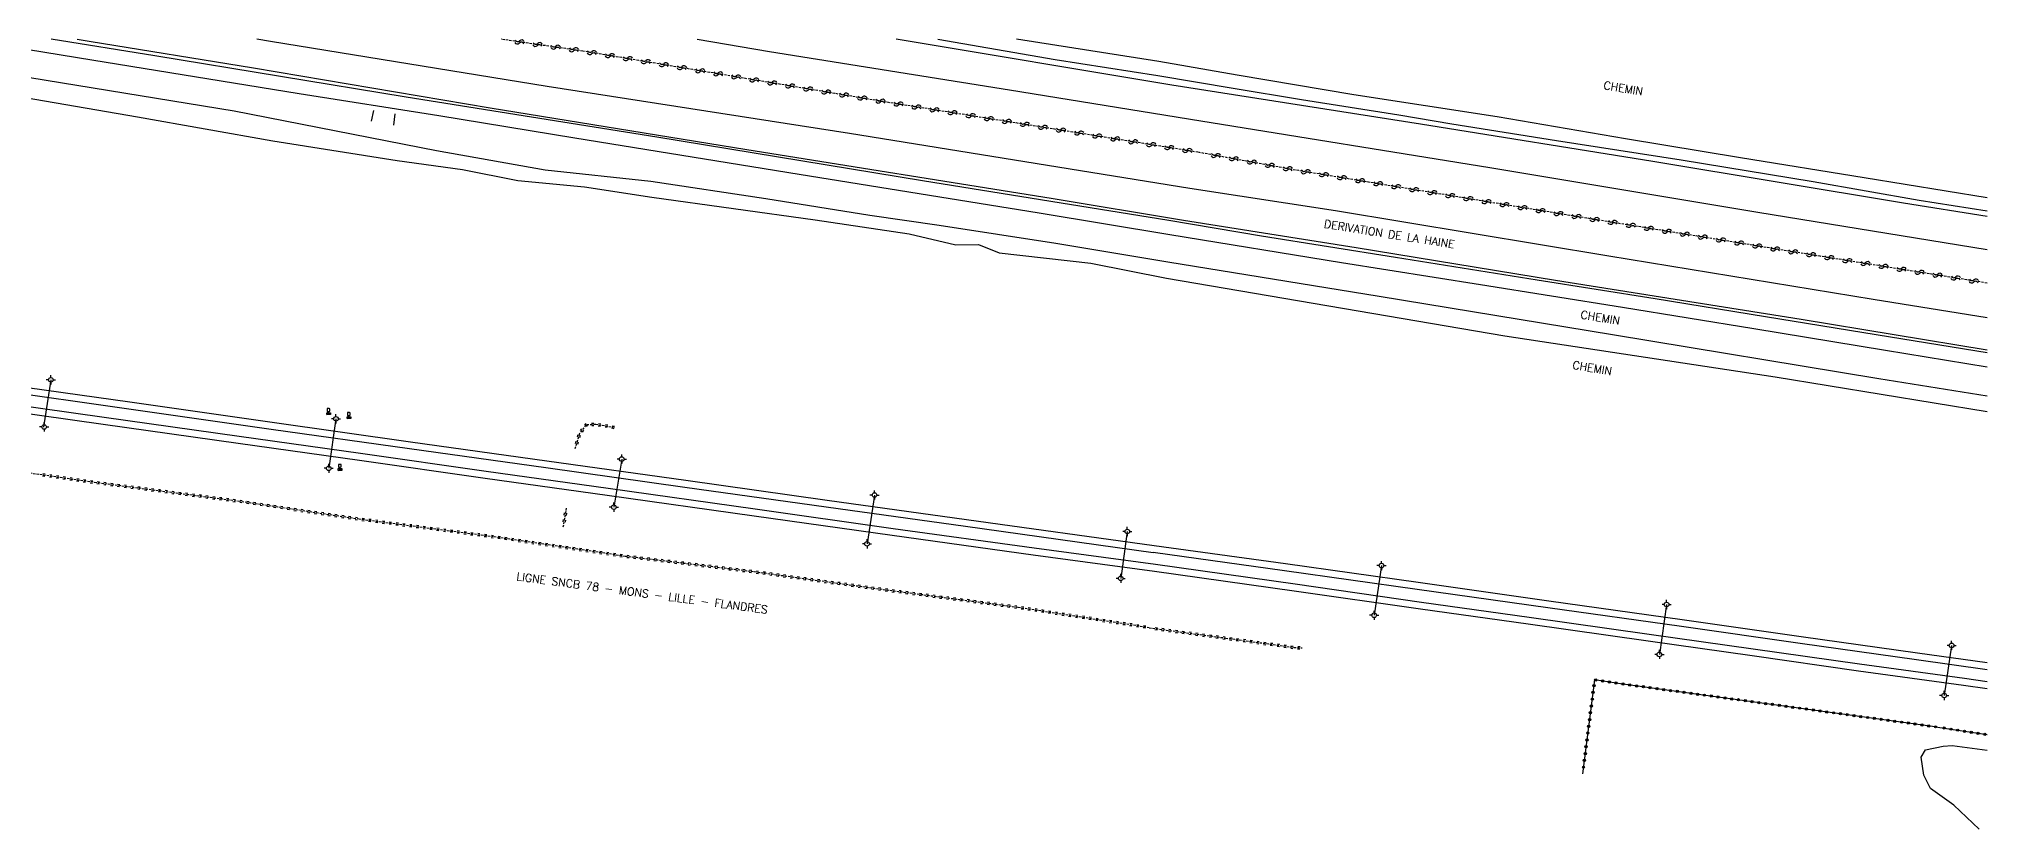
# Model space of a CAD drawing. Header units: millimetres. Extents: x 115999 to 117000, y 126412 to 127000.
# Drawn here: x 116573.9 to 117000, y 126827.3 to 127000.1 of the extents above; entities that cross this region are included whole.
import ezdxf
from ezdxf.enums import TextEntityAlignment as Align

# ---------------------------------------------------------------- set-up
doc = ezdxf.new("R2010")
doc.units = ezdxf.units.MM
doc.linetypes.add('DASHED', pattern=[0.75, 0.5, -0.25])
doc.layers.get('0').update_dxf_attribs({"linetype": 'CONTINUOUS'})
for name, color, linetype in [('W0071', 7, 'CONTINUOUS'), ('W0214', 2, 'CONTINUOUS'), ('W0220', 5, 'DASHED'), ('W0323', 7, 'CONTINUOUS'), ('W0333', 7, 'CONTINUOUS'), ('W0438', 7, 'CONTINUOUS'), ('W0500', 5, 'DASHED'), ('W0510', 5, 'CONTINUOUS'), ('W0515', 5, 'CONTINUOUS'), ('W0610', 7, 'CONTINUOUS'), ('W0611', 7, 'CONTINUOUS'), ('W0700', 7, 'CONTINUOUS'), ('W0985', 4, 'CONTINUOUS'), ('W0989', 7, 'CONTINUOUS')]:
    doc.layers.add(name, color=color, linetype=linetype)
doc.styles.get("Standard").update_dxf_attribs({"font": 'romans.shx', "width": 0.85})

# ---------------------------------------------------------------- blocks, each defined once
blk = doc.blocks.new('T438')
for p, q in [((-0.4, 0.2), (0.4, 0.2)), ((-0.4, -0.2), (-0.4, 0.2)), ((0.15, 1.1), (-0.3, 1.1)), ((-0.3, 1.1), (-0.3, 0.5)), ((-0.3, 0.5), (0.15, 0.5)), ((0.3, 0.65), (0.3, 0.95)), ((0.4, 0.2), (0.4, -0.2))]:
    blk.add_line(p, q)
at = {"flags": 128}
for points in [[(-0.4, -0.2), (0.4, 0.2)], [(0.4, -0.2), (-0.4, -0.2)]]:
    blk.add_lwpolyline(points, dxfattribs=at)
for centre, major_axis, start_param, end_param in [((0.15, 0.95), (0.106, -0.106), 0.785398, 2.356194), ((0.15, 0.65), (0.106, 0.106), 3.926991, 5.497787)]:
    blk.add_ellipse(centre, major_axis=major_axis, ratio=1, start_param=start_param, end_param=end_param)
blk = doc.blocks.new('T610')
for p, q in [((-0.500001, 0), (-1.000002, 0)), ((0, 0.500001), (0, 1.000002)), ((0.500001, 0), (1.000002, 0)), ((0, -0.500001), (0, -1.000002))]:
    blk.add_line(p, q)
blk.add_ellipse((0, 0), major_axis=(-0.353554, 0.353554), ratio=1, start_param=3.926990817, end_param=10.2101761242)
blk = doc.blocks.new('t323o')
at = {"color": 0, "linetype": 'Continuous'}
for radius in [0.25, 0.15]:
    blk.add_circle((0, 0), radius, dxfattribs=at)
blk = doc.blocks.new('t220o')
at = {"color": 0, "linetype": 'Continuous'}
for p, q in [((-0.25, 0.25), (0.25, 0.25)), ((-0.25, -0.25), (0.25, -0.25))]:
    blk.add_line(p, q, dxfattribs=at)
blk = doc.blocks.new('t500o')
at = {"color": 0, "linetype": 'Continuous'}
for centre, start, end in [((-0.5, 0.625), 216.8699, 323.1301), ((0.5, -0.125), 36.8699, 143.1301), ((0.5, -0.625), 36.8699, 143.1301), ((-0.5, 0.125), 216.8699, 323.1301)]:
    blk.add_arc(centre, 0.625, start, end, dxfattribs=at)

msp = doc.modelspace()

# ---------------------------------------------------------------- linework, layer by layer
at = {"layer": 'W0071'}
for points in [[(116479.29, 127000), (116500, 126997.19), (116532.36, 126993.35), (116552.64, 126990.38), (116595.51, 126983.05), (116625.1, 126977.81), (116652.31, 126973.49), (116666.57, 126971.48), (116678.66, 126969.08), (116693.22, 126967.7), (116707.95, 126965.48), (116743.67, 126960.52), (116764.27, 126957.43), (116774.48, 126955.04), (116779.39, 126955.14), (116783.96, 126953.27), (116804, 126951.06), (116820.53, 126947.71)], [(116820.86, 126951.26), (116796.36, 126955.3), (116770.8, 126959.24), (116755.67, 126961.44), (116732.94, 126965.09), (116707.79, 126968.92), (116684.67, 126971.38), (116660.86, 126975.58), (116616.65, 126984.24), (116561.58, 126993.26), (116514.05, 127000)], [(116557.74, 127000), (116585.48, 126995.49), (116630.87, 126988.12), (116661.39, 126983.31), (116691.16, 126978.44), (116740.23, 126970.49), (116792.67, 126962.05), (116821.28, 126957.29)], [(116821.04, 126960.35), (116767.19, 126969.06), (116709.04, 126978.57), (116654.24, 126987.31), (116599.27, 126996.4), (116576.59, 127000)], [(116770.56, 127000), (116796.19, 126995.57), (116818.67, 126992.08)], [(116818.87, 126995.12), (116787.7, 127000)], [(117000, 126965.28), (116973.11, 126969.7), (116946.11, 126974.05), (116920.96, 126978.23), (116892.88, 126983.01), (116861.51, 126987.86), (116836.01, 126992.11), (116818.87, 126995.12)], [(116818.67, 126992.08), (116835.12, 126989.29), (116850.03, 126986.84), (116871.37, 126983.49), (116882.98, 126981.51), (116905.84, 126977.88), (116933.12, 126973.61), (116962, 126968.91), (116985.13, 126964.82), (117000, 126962.49)], [(117000, 126931.4), (116978.87, 126934.82), (116951.52, 126939.31), (116927.38, 126943.24), (116901.64, 126947.27), (116870.65, 126952.26), (116841.31, 126956.96), (116821.04, 126960.35)], [(116821.28, 126957.29), (116858.78, 126951.16), (116889.25, 126946.35), (116920.29, 126941.41), (116948.96, 126936.71), (116977.8, 126931.97), (117000, 126928.35)], [(117000, 126921.96), (116976.34, 126925.7), (116918.09, 126935.32), (116867.03, 126943.75), (116820.86, 126951.26)], [(116820.53, 126947.71), (116894.55, 126935.16), (116953.69, 126926.15), (117000, 126918.55)]]:
    msp.add_lwpolyline(points, dxfattribs=at)
at = {"layer": 'W0214'}
for points in [[(116825.67, 126967.39), (116751.21, 126979.39), (116685.11, 126989.66), (116624.61, 126999.52), (116621.57, 127000)], [(116717.91, 127000), (116733.71, 126997.3), (116786.18, 126988.93), (116828.05, 126982.14)], [(116828.05, 126982.14), (116891.24, 126971.96), (116949.87, 126962.16), (117000, 126954.02)], [(117000, 126939.07), (116975.1, 126943.07), (116917.25, 126952.57), (116857.47, 126962.45), (116825.67, 126967.39)]]:
    msp.add_lwpolyline(points, dxfattribs=at)
at = {"layer": 'W0220'}
for points in [[(116816.77, 126871.28), (116788.06, 126875.72), (116758.33, 126879.62), (116730.23, 126883.51), (116702.15, 126886.9), (116673.37, 126891.16), (116643.99, 126895.02), (116617.84, 126898.9), (116586.52, 126902.99), (116557.11, 126907.21), (116528.8, 126911.18), (116499.49, 126915.6), (116465.1, 126920.15)], [(116699.83, 126915.05), (116695.72, 126915.73), (116693.57, 126915.64), (116692.14, 126913.74), (116691.13, 126910.26)], [(116689.27, 126897.44), (116688.53, 126893.16)], [(116816.77, 126871.28), (116833.49, 126869.03), (116848.41, 126866.99), (116850.22, 126866.91)]]:
    msp.add_lwpolyline(points, dxfattribs=at)
at = {"layer": 'W0323'}
for points in [[(116989.14, 126849.56), (116919.84, 126859.05), (116914.18, 126859.88), (116911.55, 126839.3)], [(116989.14, 126849.56), (117000, 126847.9)]]:
    msp.add_lwpolyline(points, dxfattribs=at)
at = {"layer": 'W0333'}
for points in [[(116646.68, 126982.08), (116647.16, 126984.39)], [(116651.55, 126981.24), (116651.81, 126983.72)]]:
    msp.add_lwpolyline(points, dxfattribs=at)
at = {"layer": 'W0500'}
for points in [[(116827.42, 126975.29), (116758.35, 126986.4), (116692.88, 126997.41), (116675.06, 127000)], [(117000, 126946.67), (116963.52, 126952.54), (116906.44, 126961.85), (116847.92, 126971.52), (116827.42, 126975.29)]]:
    msp.add_lwpolyline(points, dxfattribs=at)
at = {"layer": 'W0510'}
for points in [[(116582.31, 127000), (116584.93, 126999.56), (116620.87, 126993.74), (116672.61, 126984.98), (116728.79, 126975.91), (116795.3, 126965.21), (116824.26, 126960.4)], [(116821.7, 126989.95), (116761.44, 127000)], [(117000, 126961.2), (116981.75, 126964.12), (116926.89, 126973.28), (116876.09, 126981.45), (116821.7, 126989.95)], [(116824.26, 126960.4), (116862.05, 126954.46), (116905.65, 126947.28), (116959.38, 126938.77), (117000, 126932.04)]]:
    msp.add_lwpolyline(points, dxfattribs=at)
at = {"layer": 'W0515'}
msp.add_lwpolyline([(116998.29, 126827.25), (116992.71, 126832.51), (116987.67, 126836.1), (116986.14, 126839.03), (116985.62, 126842.95), (116986.56, 126844.59), (116990.4, 126845.41), (116992.35, 126845.54), (117000, 126844.51)], dxfattribs=at)
at = {"layer": 'W0611'}
for points in [[(116576.53, 126925.51), (116574.94, 126915.15)], [(116638.84, 126916.97), (116637.31, 126906.16)], [(116701.4, 126908.17), (116699.66, 126897.65)], [(116756.68, 126900.31), (116755.07, 126889.64)], [(116811.97, 126892.32), (116810.52, 126882.08)], [(116867.56, 126884.88), (116865.97, 126874.02)], [(116929.92, 126876.37), (116928.35, 126865.45)], [(116992.25, 126867.42), (116990.63, 126856.47)]]:
    msp.add_lwpolyline(points, dxfattribs=at)
at = {"layer": 'W0700'}
for points in [[(116817.84, 126889.19), (116776.8, 126894.91), (116746.35, 126899.12), (116715.4, 126903.47), (116685.01, 126907.73), (116655.17, 126911.9), (116624.95, 126916.14), (116593.82, 126920.6), (116564.05, 126924.78), (116534.86, 126928.89), (116504.39, 126933.12), (116476.47, 126936.99), (116465.8, 126938.49)], [(116817.63, 126887.7), (116776.59, 126893.42), (116746.14, 126897.63), (116715.19, 126901.98), (116684.8, 126906.24), (116654.96, 126910.41), (116624.74, 126914.65), (116593.61, 126919.11), (116563.84, 126923.29), (116534.65, 126927.4), (116504.18, 126931.63), (116476.27, 126935.5), (116465.59, 126936.99)], [(116818.1, 126885.08), (116791.59, 126888.66), (116760.73, 126892.95), (116730.59, 126897.22), (116698.44, 126901.72), (116671.71, 126905.46), (116644.27, 126909.37), (116617.74, 126913.11), (116588.2, 126917.28), (116560.26, 126921.17), (116530.94, 126925.29), (116497.48, 126929.97), (116466.05, 126934.37)], [(116817.9, 126883.57), (116791.38, 126887.14), (116760.52, 126891.44), (116730.38, 126895.71), (116698.23, 126900.2), (116671.5, 126903.94), (116644.05, 126907.85), (116617.52, 126911.59), (116587.99, 126915.76), (116560.04, 126919.65), (116530.73, 126923.78), (116497.26, 126928.45), (116465.84, 126932.86)], [(117000, 126862.1), (116984.58, 126864.24), (116959.16, 126867.82), (116933.14, 126871.52), (116903.96, 126875.63), (116875.39, 126879.68), (116846.34, 126883.74), (116817.64, 126887.71)], [(117000, 126863.62), (116984.79, 126865.73), (116959.37, 126869.31), (116933.35, 126873.01), (116904.17, 126877.12), (116875.6, 126881.17), (116846.55, 126885.23), (116817.84, 126889.19)], [(117000, 126857.93), (116994.83, 126858.66), (116971.88, 126861.8), (116948.66, 126865.13), (116925.88, 126868.32), (116899.67, 126872.06), (116876.1, 126875.31), (116848.46, 126879.29), (116817.89, 126883.59)], [(117000, 126859.45), (116995.04, 126860.15), (116972.09, 126863.29), (116948.87, 126866.63), (116926.09, 126869.82), (116899.88, 126873.55), (116876.31, 126876.8), (116848.67, 126880.78), (116818.1, 126885.08)]]:
    msp.add_lwpolyline(points, dxfattribs=at)

# ---------------------------------------------------------------- block references
at = {"layer": 'W0220'}
for p, rotation in [((116691.96, 126913.14), 253.8552624799231), ((116692.66, 126914.44), 232.9517165406498), ((116693.57, 126915.63), 232.9517165406498), ((116695.06, 126915.7), 182.2342803879982), ((116696.55, 126915.59), 170.6893913538668), ((116698.03, 126915.35), 170.6893913538668), ((116699.51, 126915.11), 170.6893913538668), ((116691.55, 126911.7), 253.8552624799231), ((116575.01, 126904.64), 171.8434476943236), ((116576.49, 126904.43), 171.8434476943236), ((116577.98, 126904.22), 171.8434476943236), ((116579.46, 126904), 171.8434476943236), ((116580.95, 126903.79), 171.8434476943236), ((116582.43, 126903.58), 171.8434476943236), ((116583.92, 126903.37), 171.8434476943236), ((116585.4, 126903.15), 171.8434476943236), ((116586.89, 126902.94), 172.5559220276488), ((116588.37, 126902.75), 172.5559220276488), ((116589.86, 126902.56), 172.5559220276488), ((116591.35, 126902.36), 172.5559220276488), ((116592.83, 126902.17), 172.5559220276488), ((116594.32, 126901.97), 172.5559220276488), ((116595.81, 126901.78), 172.5559220276488), ((116597.3, 126901.58), 172.5559220276488), ((116598.78, 126901.39), 172.5559220276488), ((116600.27, 126901.2), 172.5559220276488), ((116601.76, 126901), 172.5559220276488), ((116603.25, 126900.81), 172.5559220276488), ((116604.73, 126900.61), 172.5559220276488), ((116606.22, 126900.42), 172.5559220276488), ((116607.71, 126900.22), 172.5559220276488), ((116609.2, 126900.03), 172.5559220276488), ((116610.68, 126899.84), 172.5559220276488), ((116612.17, 126899.64), 172.5559220276488), ((116613.66, 126899.45), 172.5559220276488), ((116615.15, 126899.25), 172.5559220276488), ((116616.63, 126899.06), 172.5559220276488), ((116618.12, 126898.86), 171.5527062044419), ((116619.6, 126898.64), 171.5527062044419), ((116621.09, 126898.42), 171.5527062044419), ((116622.57, 126898.2), 171.5527062044419), ((116624.05, 126897.98), 171.5527062044419), ((116625.54, 126897.76), 171.5527062044419), ((116627.02, 126897.54), 171.5527062044419), ((116628.51, 126897.32), 171.5527062044419), ((116629.99, 126897.1), 171.5527062044419), ((116631.47, 126896.88), 171.5527062044419), ((116632.96, 126896.66), 171.5527062044419), ((116634.44, 126896.43), 171.5527062044419), ((116635.92, 126896.21), 171.5527062044419), ((116637.41, 126895.99), 171.5527062044419), ((116638.89, 126895.77), 171.5527062044419), ((116640.38, 126895.55), 171.5527062044419), ((116641.86, 126895.33), 171.5527062044419), ((116643.34, 126895.11), 171.5527062044419), ((116644.83, 126894.91), 172.5164025020456), ((116689.04, 126896.12), 260.257934526605), ((116646.32, 126894.71), 172.5164025020456), ((116647.8, 126894.52), 172.5164025020456), ((116649.29, 126894.32), 172.5164025020456), ((116650.78, 126894.12), 172.5164025020456), ((116652.26, 126893.93), 172.5164025020456), ((116653.75, 126893.73), 172.5164025020456), ((116655.24, 126893.54), 172.5164025020456), ((116656.73, 126893.34), 172.5164025020456), ((116658.21, 126893.15), 172.5164025020456), ((116659.7, 126892.95), 172.5164025020456), ((116661.19, 126892.76), 172.5164025020456), ((116662.67, 126892.56), 172.5164025020456), ((116664.16, 126892.37), 172.5164025020456), ((116665.65, 126892.17), 172.5164025020456), ((116667.14, 126891.98), 172.5164025020456), ((116668.62, 126891.78), 172.5164025020456), ((116670.11, 126891.59), 172.5164025020456), ((116671.6, 126891.39), 172.5164025020456), ((116673.09, 126891.19), 172.5164025020456), ((116674.57, 126890.98), 171.5824825963449), ((116676.05, 126890.76), 171.5824825963449), ((116677.54, 126890.54), 171.5824825963449), ((116688.79, 126894.64), 260.257934526605), ((116679.02, 126890.32), 171.5824825963449), ((116680.51, 126890.1), 171.5824825963449), ((116681.99, 126889.88), 171.5824825963449), ((116683.47, 126889.66), 171.5824825963449), ((116684.96, 126889.44), 171.5824825963449), ((116686.44, 126889.22), 171.5824825963449), ((116687.92, 126889), 171.5824825963449), ((116689.41, 126888.78), 171.5824825963449), ((116690.89, 126888.56), 171.5824825963449), ((116692.38, 126888.34), 171.5824825963449), ((116693.86, 126888.13), 171.5824825963449), ((116695.34, 126887.91), 171.5824825963449), ((116696.83, 126887.69), 171.5824825963449), ((116698.31, 126887.47), 171.5824825963449), ((116699.8, 126887.25), 171.5824825963449), ((116701.28, 126887.03), 171.5824825963449), ((116702.77, 126886.82), 173.1099195289021), ((116704.25, 126886.64), 173.1099195289021), ((116705.74, 126886.46), 173.1099195289021), ((116707.23, 126886.28), 173.1099195289021), ((116708.72, 126886.1), 173.1099195289021), ((116710.21, 126885.92), 173.1099195289021), ((116711.7, 126885.74), 173.1099195289021), ((116713.19, 126885.56), 173.1099195289021), ((116714.68, 126885.38), 173.1099195289021), ((116716.17, 126885.2), 173.1099195289021), ((116717.66, 126885.02), 173.1099195289021), ((116719.15, 126884.84), 173.1099195289021), ((116720.64, 126884.66), 173.1099195289021), ((116722.12, 126884.48), 173.1099195289021), ((116723.61, 126884.3), 173.1099195289021), ((116725.1, 126884.12), 173.1099195289021), ((116726.59, 126883.94), 173.1099195289021), ((116728.08, 126883.76), 173.1099195289021), ((116729.57, 126883.58), 173.1099195289021), ((116731.06, 126883.39), 172.1332340536309), ((116732.54, 126883.19), 172.1332340536309), ((116734.03, 126882.98), 172.1332340536309), ((116735.52, 126882.77), 172.1332340536309), ((116737, 126882.57), 172.1332340536309), ((116738.49, 126882.36), 172.1332340536309), ((116739.97, 126882.16), 172.1332340536309), ((116741.46, 126881.95), 172.1332340536309), ((116742.94, 126881.75), 172.1332340536309), ((116744.43, 126881.54), 172.1332340536309), ((116745.92, 126881.34), 172.1332340536309), ((116747.4, 126881.13), 172.1332340536309), ((116748.89, 126880.93), 172.1332340536309), ((116750.37, 126880.72), 172.1332340536309), ((116751.86, 126880.52), 172.1332340536309), ((116753.35, 126880.31), 172.1332340536309), ((116754.83, 126880.11), 172.1332340536309), ((116756.32, 126879.9), 172.1332340536309), ((116757.8, 126879.7), 172.1332340536309), ((116759.29, 126879.5), 172.5182525819772), ((116760.78, 126879.3), 172.5182525819772), ((116762.26, 126879.11), 172.5182525819772), ((116763.75, 126878.91), 172.5182525819772), ((116765.24, 126878.72), 172.5182525819772), ((116766.73, 126878.52), 172.5182525819772), ((116768.21, 126878.32), 172.5182525819772), ((116769.7, 126878.13), 172.5182525819772), ((116771.19, 126877.93), 172.5182525819772), ((116772.68, 126877.74), 172.5182525819772), ((116774.16, 126877.54), 172.5182525819772), ((116775.65, 126877.35), 172.5182525819772), ((116777.14, 126877.15), 172.5182525819772), ((116778.62, 126876.96), 172.5182525819772), ((116780.11, 126876.76), 172.5182525819772), ((116781.6, 126876.57), 172.5182525819772), ((116783.09, 126876.37), 172.5182525819772), ((116784.57, 126876.18), 172.5182525819772), ((116786.06, 126875.98), 172.5182525819772), ((116787.55, 126875.79), 172.5182525819772), ((116789.03, 126875.57), 171.2179973261012), ((116790.51, 126875.34), 171.2179973261012), ((116792, 126875.11), 171.2179973261012), ((116793.48, 126874.88), 171.2179973261012), ((116794.96, 126874.65), 171.2179973261012), ((116796.44, 126874.42), 171.2179973261012), ((116797.93, 126874.19), 171.2179973261012), ((116799.41, 126873.96), 171.2179973261012), ((116800.89, 126873.74), 171.2179973261012), ((116802.37, 126873.51), 171.2179973261012), ((116803.86, 126873.28), 171.2179973261012), ((116805.34, 126873.05), 171.2179973261012), ((116806.82, 126872.82), 171.2179973261012), ((116808.3, 126872.59), 171.2179973261012), ((116809.79, 126872.36), 171.2179973261012), ((116811.27, 126872.13), 171.2179973261012), ((116812.75, 126871.9), 171.2179973261012), ((116814.23, 126871.67), 171.2179973261012), ((116815.72, 126871.45), 171.2179973261012), ((116818.26, 126871.08), 352.3180484175699), ((116819.74, 126870.88), 352.3180484175699), ((116821.23, 126870.68), 352.3180484175699), ((116822.72, 126870.48), 352.3180484175699), ((116824.2, 126870.28), 352.3180484175699), ((116825.69, 126870.08), 352.3180484175699), ((116827.17, 126869.88), 352.3180484175699), ((116828.66, 126869.68), 352.3180484175699), ((116830.15, 126869.48), 352.3180484175699), ((116831.63, 126869.28), 352.3180484175699), ((116833.12, 126869.08), 352.3180484175699), ((116834.61, 126868.88), 352.2411742662964), ((116836.09, 126868.67), 352.2411742662964), ((116837.58, 126868.47), 352.2411742662964), ((116839.07, 126868.27), 352.2411742662964), ((116840.55, 126868.07), 352.2411742662964), ((116842.04, 126867.86), 352.2411742662964), ((116843.52, 126867.66), 352.2411742662964), ((116845.01, 126867.46), 352.2411742662964), ((116846.5, 126867.26), 352.2411742662964), ((116847.98, 126867.05), 352.2411742662964), ((116849.48, 126866.94), 357.2782034468705)]:
    msp.add_blockref('t220o', p, dxfattribs=dict(at, rotation=rotation))
at = {"layer": 'W0323'}
for p, rotation in [((116913.84, 126857.15), 262.7098589131649), ((116914.03, 126858.64), 262.7098589131649), ((116914.43, 126859.85), 171.6402394266885), ((116915.91, 126859.63), 171.6402394266885), ((116917.4, 126859.41), 171.6402394266885), ((116918.88, 126859.19), 171.6402394266885), ((116920.37, 126858.98), 172.1987892985864), ((116921.85, 126858.78), 172.1987892985864), ((116923.34, 126858.57), 172.1987892985864), ((116924.83, 126858.37), 172.1987892985864), ((116926.31, 126858.16), 172.1987892985864), ((116927.8, 126857.96), 172.1987892985864), ((116929.28, 126857.76), 172.1987892985864), ((116930.77, 126857.55), 172.1987892985864), ((116932.26, 126857.35), 172.1987892985864), ((116933.74, 126857.15), 172.1987892985864), ((116935.23, 126856.94), 172.1987892985864), ((116936.71, 126856.74), 172.1987892985864), ((116938.2, 126856.54), 172.1987892985864), ((116913.26, 126852.69), 262.7098589131649), ((116913.46, 126854.18), 262.7098589131649), ((116913.65, 126855.66), 262.7098589131649), ((116939.69, 126856.33), 172.1987892985864), ((116941.17, 126856.13), 172.1987892985864), ((116942.66, 126855.92), 172.1987892985864), ((116944.15, 126855.72), 172.1987892985864), ((116945.63, 126855.52), 172.1987892985864), ((116947.12, 126855.31), 172.1987892985864), ((116948.6, 126855.11), 172.1987892985864), ((116950.09, 126854.91), 172.1987892985864), ((116951.58, 126854.7), 172.1987892985864), ((116953.06, 126854.5), 172.1987892985864), ((116954.55, 126854.3), 172.1987892985864), ((116956.03, 126854.09), 172.1987892985864), ((116957.52, 126853.89), 172.1987892985864), ((116959.01, 126853.69), 172.1987892985864), ((116960.49, 126853.48), 172.1987892985864), ((116961.98, 126853.28), 172.1987892985864), ((116963.46, 126853.07), 172.1987892985864), ((116964.95, 126852.87), 172.1987892985864), ((116966.44, 126852.67), 172.1987892985864), ((116967.92, 126852.46), 172.1987892985864), ((116969.41, 126852.26), 172.1987892985864), ((116912.69, 126848.23), 262.7098589131649), ((116912.88, 126849.71), 262.7098589131649), ((116913.07, 126851.2), 262.7098589131649), ((116970.9, 126852.06), 172.1987892985864), ((116972.38, 126851.85), 172.1987892985864), ((116973.87, 126851.65), 172.1987892985864), ((116975.35, 126851.45), 172.1987892985864), ((116976.84, 126851.24), 172.1987892985864), ((116978.33, 126851.04), 172.1987892985864), ((116979.81, 126850.83), 172.1987892985864), ((116981.3, 126850.63), 172.1987892985864), ((116982.78, 126850.43), 172.1987892985864), ((116984.27, 126850.22), 172.1987892985864), ((116985.76, 126850.02), 172.1987892985864), ((116987.24, 126849.82), 172.1987892985864), ((116988.73, 126849.61), 172.1987892985864), ((116990.62, 126849.33), 351.3113930812193), ((116992.1, 126849.1), 351.3113930812193), ((116993.59, 126848.88), 351.3113930812193), ((116995.07, 126848.65), 351.3113930812193), ((116996.55, 126848.42), 351.3113930812193), ((116998.03, 126848.2), 351.3113930812193), ((116999.52, 126847.97), 351.3113930812193), ((116912.12, 126843.76), 262.7098589131649), ((116912.31, 126845.25), 262.7098589131649), ((116912.5, 126846.74), 262.7098589131649), ((116911.74, 126840.79), 262.7098589131649), ((116911.93, 126842.27), 262.7098589131649)]:
    msp.add_blockref('t323o', p, dxfattribs=dict(at, rotation=rotation))
at = {"layer": 'W0438'}
for p in [(116637.28, 126918.1), (116641.73, 126917.24), (116639.75, 126905.91)]:
    msp.add_blockref('T438', p, dxfattribs=at)
at = {"layer": 'W0500'}
for p, rotation in [((116679.02, 126999.42), 171.7303810589016), ((116682.98, 126998.85), 171.7303810589016), ((116686.94, 126998.27), 171.7303810589016), ((116690.9, 126997.7), 171.7303810589016), ((116694.85, 126997.08), 170.4524090999526), ((116698.79, 126996.42), 170.4524090999526), ((116702.74, 126995.75), 170.4524090999526), ((116706.68, 126995.09), 170.4524090999526), ((116710.63, 126994.43), 170.4524090999526), ((116714.57, 126993.76), 170.4524090999526), ((116718.52, 126993.1), 170.4524090999526), ((116722.46, 126992.44), 170.4524090999526), ((116726.41, 126991.77), 170.4524090999526), ((116730.35, 126991.11), 170.4524090999526), ((116734.3, 126990.44), 170.4524090999526), ((116738.24, 126989.78), 170.4524090999526), ((116742.19, 126989.12), 170.4524090999526), ((116746.13, 126988.45), 170.4524090999526), ((116750.07, 126987.79), 170.4524090999526), ((116754.02, 126987.13), 170.4524090999526), ((116757.96, 126986.46), 170.4524090999526), ((116761.91, 126985.83), 170.8651448516844), ((116765.86, 126985.19), 170.8651448516844), ((116769.81, 126984.56), 170.8651448516844), ((116773.76, 126983.92), 170.8651448516844), ((116777.71, 126983.29), 170.8651448516844), ((116781.66, 126982.65), 170.8651448516844), ((116785.61, 126982.02), 170.8651448516844), ((116789.56, 126981.38), 170.8651448516844), ((116793.51, 126980.75), 170.8651448516844), ((116797.46, 126980.11), 170.8651448516844), ((116801.41, 126979.48), 170.8651448516844), ((116805.35, 126978.84), 170.8651448516844), ((116809.3, 126978.21), 170.8651448516844), ((116813.25, 126977.57), 170.8651448516844), ((116817.2, 126976.94), 170.8651448516844), ((116821.15, 126976.3), 170.8651448516844), ((116825.1, 126975.67), 170.8651448516844), ((116831.35, 126974.57), 169.5791011471943), ((116835.29, 126973.85), 169.5791011471943), ((116839.22, 126973.12), 169.5791011471943), ((116843.15, 126972.4), 169.5791011471943), ((116847.09, 126971.68), 169.5791011471943), ((116851.03, 126971.01), 170.6111975989257), ((116854.98, 126970.36), 170.6111975989257), ((116858.92, 126969.7), 170.6111975989257), ((116862.87, 126969.05), 170.6111975989257), ((116866.82, 126968.4), 170.6111975989257), ((116870.76, 126967.75), 170.6111975989257), ((116874.71, 126967.09), 170.6111975989257), ((116878.66, 126966.44), 170.6111975989257), ((116882.6, 126965.79), 170.6111975989257), ((116886.55, 126965.14), 170.6111975989257), ((116890.5, 126964.48), 170.6111975989257), ((116894.44, 126963.83), 170.6111975989257), ((116898.39, 126963.18), 170.6111975989257), ((116902.33, 126962.53), 170.6111975989257), ((116906.28, 126961.87), 170.6111975989257), ((116910.23, 126961.23), 170.7355592271875), ((116914.18, 126960.58), 170.7355592271875), ((116918.12, 126959.94), 170.7355592271875), ((116922.07, 126959.3), 170.7355592271875), ((116926.02, 126958.65), 170.7355592271875), ((116929.97, 126958.01), 170.7355592271875), ((116933.92, 126957.36), 170.7355592271875), ((116937.86, 126956.72), 170.7355592271875), ((116941.81, 126956.08), 170.7355592271875), ((116945.76, 126955.43), 170.7355592271875), ((116949.71, 126954.79), 170.7355592271875), ((116953.65, 126954.14), 170.7355592271875), ((116957.6, 126953.5), 170.7355592271875), ((116961.55, 126952.86), 170.7355592271875), ((116965.5, 126952.22), 170.8597607523553), ((116969.45, 126951.58), 170.8597607523553), ((116973.4, 126950.95), 170.8597607523553), ((116977.35, 126950.31), 170.8597607523553), ((116981.3, 126949.68), 170.8597607523553), ((116985.24, 126949.04), 170.8597607523553), ((116989.19, 126948.4), 170.8597607523553), ((116993.14, 126947.77), 170.8597607523553), ((116997.09, 126947.13), 170.8597607523553)]:
    msp.add_blockref('t500o', p, dxfattribs=dict(at, rotation=rotation))
at = {"layer": 'W0610'}
for p in [(116576.53, 126925.51), (116638.89, 126916.97), (116575.07, 126915.19), (116701.4, 126908.17), (116637.31, 126906.15), (116756.68, 126900.31), (116699.66, 126897.66), (116811.97, 126892.33), (116755.04, 126889.63), (116810.53, 126882.08), (116867.56, 126884.88), (116865.96, 126874.01), (116929.92, 126876.37), (116928.35, 126865.45), (116992.25, 126867.42), (116990.63, 126856.46)]:
    msp.add_blockref('T610', p, dxfattribs=at)

# ---------------------------------------------------------------- texts
at = {"layer": 'W0985'}
msp.add_text('DERIVATION DE LA HAINE', height=1.75, rotation=350.9154, dxfattribs=at).set_placement((116869.29, 126957.39), align=Align.MIDDLE_CENTER)
at = {"layer": 'W0989'}
for s, rotation, p in [('CHEMIN', 350.4935, (116916.03, 126989.13)), ('CHEMIN', 350.4935, (116911, 126938.97)), ('CHEMIN', 350.4935, (116909.24, 126927.94)), ('LIGNE SNCB 78 - MONS - LILLE - FLANDRES', 352.3967, (116678.27, 126881.67))]:
    msp.add_text(s, height=1.75, rotation=rotation, dxfattribs=at).set_placement(p)

doc.saveas('drawing.dxf')
